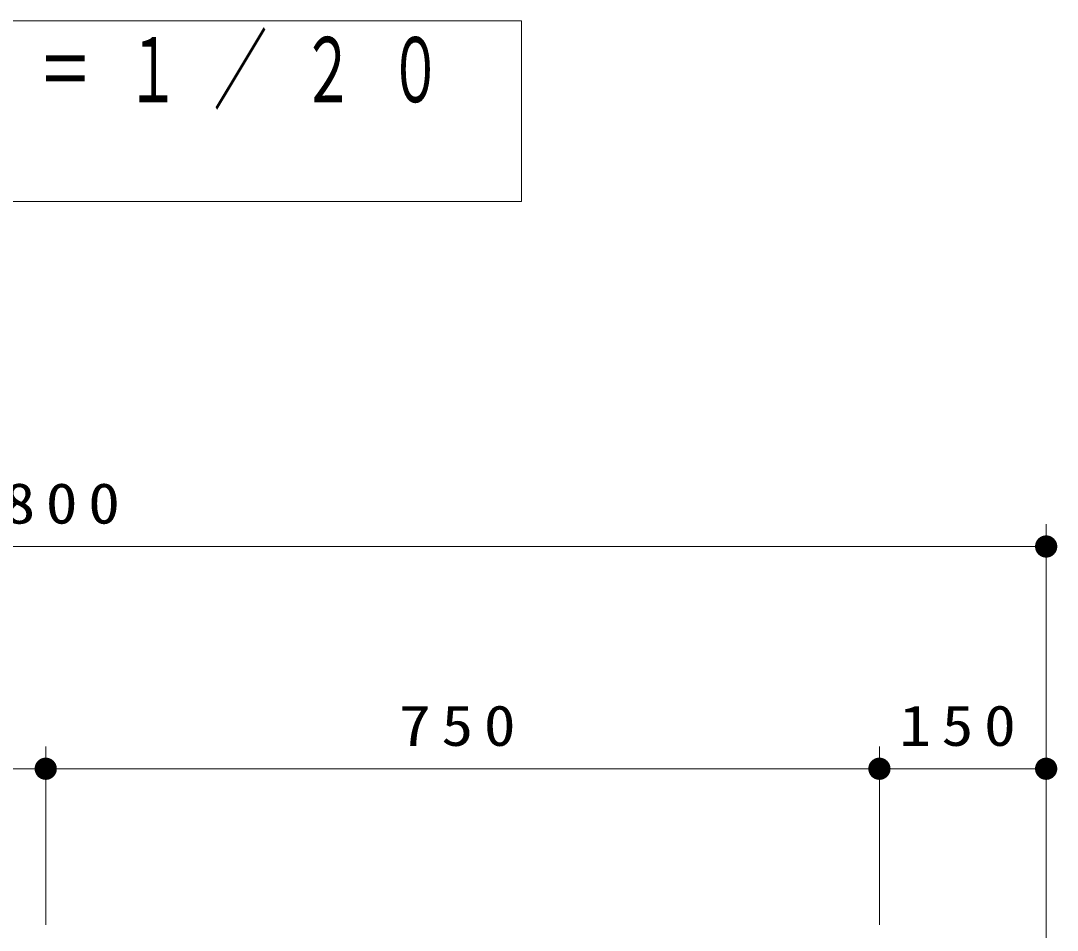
# Model space of a CAD drawing. Units: millimetres on the paper, scale 1:20. Extents: x -385 to 0, y 0 to 267.
# Drawn here: x -259.55 to -212.93, y 148.33 to 189.26 of the extents above; entities that cross this region are included whole.
import ezdxf

# ---------------------------------------------------------------- set-up
doc = ezdxf.new("R2010")
doc.units = ezdxf.units.MM
doc.layers.add('1_20', color=7, linetype='Continuous', lineweight=25)
doc.styles.add('ＭＳ ゴシック', font='')
doc.styles.get('ＭＳ ゴシック').set_extended_font_data('MS Gothic')

# ---------------------------------------------------------------- blocks, each defined once
blk = doc.blocks.new('filled_dot')
at = {"color": 0, "linetype": 'Continuous', "lineweight": -2, "const_width": 1.25}
blk.add_lwpolyline([(-0.625, 0, 1), (0.625, 0, 1)], format="xyb", close=True, dxfattribs=at)

msp = doc.modelspace()

# ---------------------------------------------------------------- linework, layer by layer
at = {"layer": '1_20', "lineweight": 13}
for p, q in [((-237.025, 189.257), (-279.825, 189.257)), ((-237.025, 181.123), (-237.025, 189.257)), ((-279.825, 181.123), (-237.025, 181.123)), ((-213.425, 146.35), (-213.425, 166.6)), ((-303.425, 165.6), (-213.425, 165.6)), ((-258.425, 148.583), (-258.425, 156.6)), ((-220.925, 148.583), (-220.925, 156.6)), ((-295.925, 155.6), (-258.425, 155.6)), ((-258.425, 155.6), (-220.925, 155.6)), ((-220.925, 155.6), (-213.425, 155.6))]:
    msp.add_line(p, q, dxfattribs=at)

# ---------------------------------------------------------------- block references
at = {"layer": '1_20', "lineweight": 13, "xscale": 0.4, "yscale": 0.4, "rotation": 180}
for p in [(-213.425, 165.6), (-258.425, 155.6), (-220.925, 155.6), (-213.425, 155.6)]:
    msp.add_blockref('filled_dot', p, dxfattribs=at)
at = {"layer": '1_20', "lineweight": 13, "xscale": 0.4, "yscale": 0.4}
for p in [(-258.425, 155.6), (-220.925, 155.6)]:
    msp.add_blockref('filled_dot', p, dxfattribs=at)

# ---------------------------------------------------------------- texts
at = {"layer": '1_20', "style": 'ＭＳ ゴシック'}
for s, insert, char_height, attachment_point in [('\\T1.64;\\W0.6;平面図\u3000Ｓ＝１／２０', (-278.425, 188.523), 2.933, 1), ('\\T1.33;\\W1.15;1800', (-258.425, 166.6), 1.833, 8), ('\\T1.33;\\W1.15;750', (-239.675, 156.6), 1.833, 8), ('\\T1.33;\\W1.15;150', (-217.175, 156.6), 1.833, 8)]:
    msp.add_mtext(s, dxfattribs=dict(at, insert=insert, char_height=char_height, attachment_point=attachment_point))

doc.saveas('drawing.dxf')
